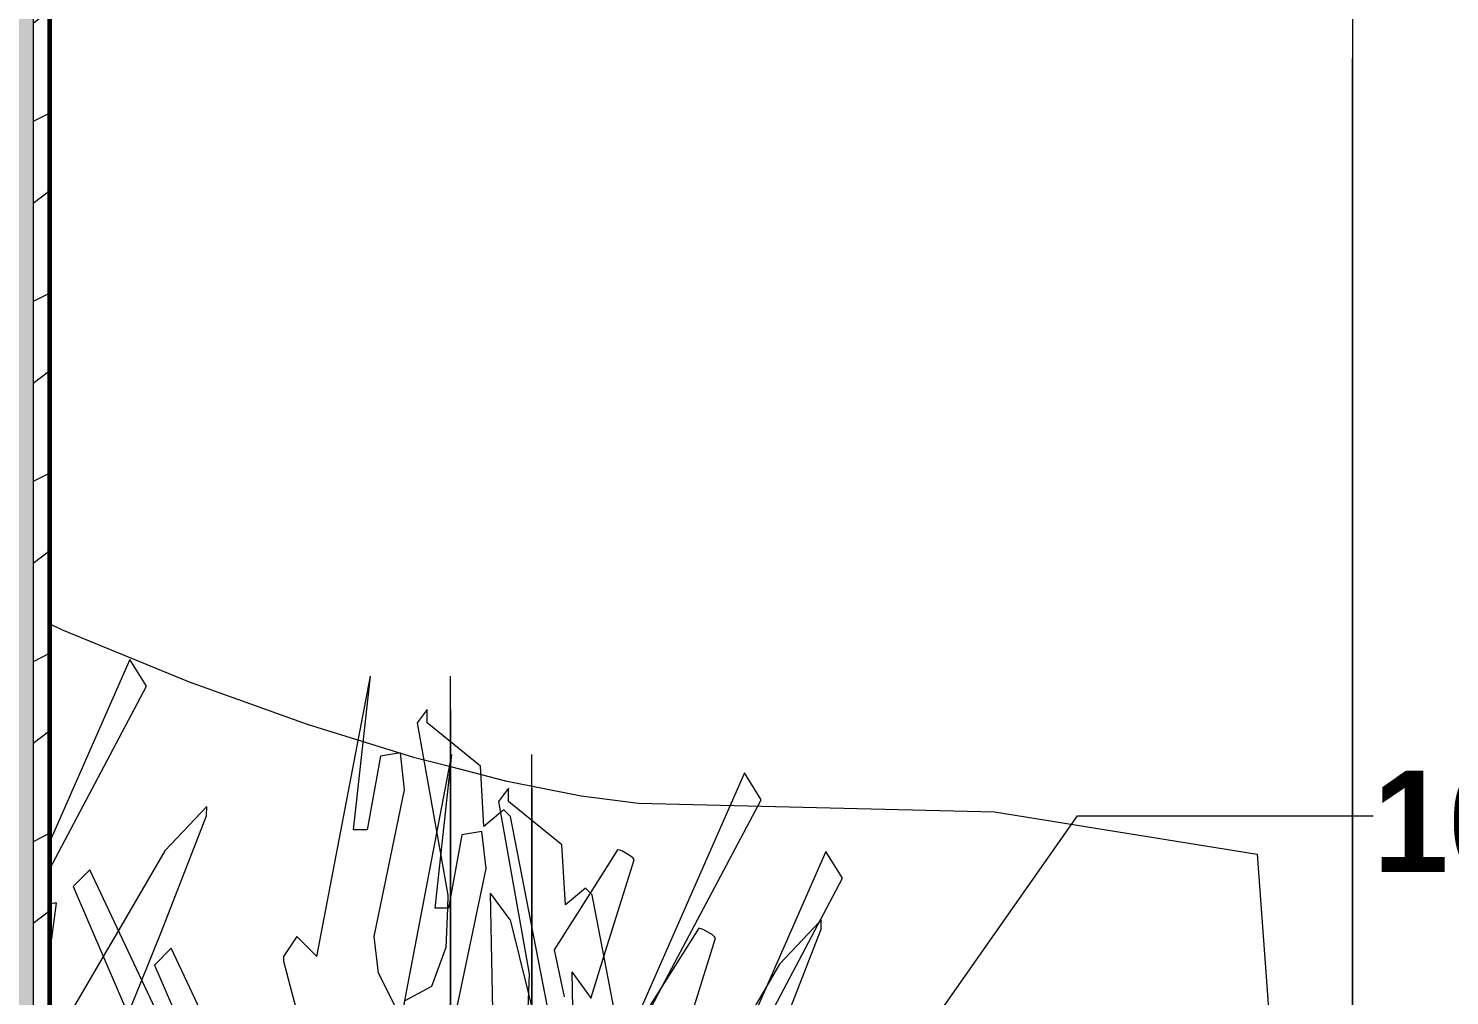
# Model space of a CAD drawing. Header units: inches. Extents: x -9046 to -8234, y -279 to 479.
# Drawn here: x -8398 to -8334.9, y 42.8 to 85.8 of the extents above; entities that cross this region are included whole.
import ezdxf

# ---------------------------------------------------------------- set-up
doc = ezdxf.new("R2010")
doc.units = ezdxf.units.IN
doc.header["$MEASUREMENT"] = 0
for name, color, linetype, lineweight in [('A-DETL-GENF', 92, 'Continuous', 9), ('A-WALL', 113, 'Continuous', 18), ('A-WALL-PATT-1', 111, 'Continuous', 9), ('G-ANNO-TEXT', 231, 'Continuous', 9), ('I-WALL', 2, 'Continuous', 18), ('I-WALL-1', 2, 'Continuous', 60)]:
    doc.layers.add(name, color=color, linetype=linetype, lineweight=lineweight)
doc.styles.add('Century Gothic_B', font='GOTHICB.TTF', dxfattribs={"height": 4.5})

# ---------------------------------------------------------------- blocks, each defined once
blk = doc.blocks.new('american beech 26158 - american beech 26158-1770223-BUILDING SECTION - EAST_WEST - LOOKING SOUTH')
at = {"layer": 'A-DETL-GENF'}
for p, q in [((-8339.242, 87.101), (-8339.242, 83.837)), ((-8339.242, 83.339), (-8339.242, 84.432)), ((-8339.242, 83.837), (-8339.242, 81.021)), ((-8339.242, 80.711), (-8339.242, 83.339)), ((-8339.242, 81.021), (-8339.242, 78.6)), ((-8339.242, 79.313), (-8339.242, 80.711)), ((-8339.242, 78.719), (-8339.242, 79.313)), ((-8339.242, 78.499), (-8339.242, 78.719)), ((-8339.242, 78.6), (-8339.242, 76.521)), ((-8339.242, 78.227), (-8339.242, 78.499)), ((-8339.242, 77.475), (-8339.242, 78.227)), ((-8339.242, 75.814), (-8339.242, 77.475)), ((-8339.242, 76.521), (-8339.242, 74.732)), ((-8339.242, 73.75), (-8339.242, 75.814)), ((-8339.242, 74.732), (-8339.242, 73.18)), ((-8339.242, 72.023), (-8339.242, 73.75)), ((-8339.242, 73.18), (-8339.242, 72.115)), ((-8339.242, 72.115), (-8339.242, 71.616)), ((-8339.242, 70.552), (-8339.242, 72.023)), ((-8339.242, 71.616), (-8339.242, 71.373)), ((-8339.242, 71.373), (-8339.242, 71.078)), ((-8339.242, 71.078), (-8339.242, 70.421)), ((-8339.242, 69.258), (-8339.242, 70.552)), ((-8339.242, 70.421), (-8339.242, 69.093)), ((-8339.242, 68.064), (-8339.242, 69.258)), ((-8339.242, 69.093), (-8339.242, 66.784)), ((-8339.242, 66.889), (-8339.242, 68.064)), ((-8339.242, 65.655), (-8339.242, 66.889)), ((-8339.242, 66.784), (-8339.242, 64.347)), ((-8339.242, 57.001), (-8339.242, 65.655)), ((-8339.242, 64.347), (-8339.242, 62.681)), ((-8339.242, 62.681), (-8339.242, 61.541)), ((-8339.242, 61.541), (-8339.242, 60.684)), ((-8339.242, 60.684), (-8339.242, 59.867)), ((-8397.069, 59.321), (-8396.552, 59.078)), ((-8339.242, 59.867), (-8339.242, 58.846)), ((-8396.552, 59.078), (-8390.885, 56.744)), ((-8339.242, 58.846), (-8339.242, 57.377)), ((-8339.242, 57.377), (-8339.242, 55.876)), ((-8339.242, 55.116), (-8339.242, 57.001)), ((-8390.885, 56.744), (-8385.645, 54.863)), ((-8339.242, 55.876), (-8339.242, 54.817)), ((-8339.242, 53.903), (-8339.242, 55.116)), ((-8385.645, 54.863), (-8380.933, 53.411)), ((-8339.242, 54.817), (-8339.242, 54.04)), ((-8339.242, 54.04), (-8339.242, 53.389)), ((-8339.242, 53.991), (-8339.242, 53.526)), ((-8339.242, 48.347), (-8339.242, 53.991)), ((-8339.242, 53.249), (-8339.242, 53.903)), ((-8380.933, 53.411), (-8379.329, 52.999)), ((-8379.329, 52.999), (-8379.288, 52.988)), ((-8339.242, 53.526), (-8339.242, 53.172)), ((-8339.242, 53.389), (-8339.242, 52.704)), ((-8339.242, 53.043), (-8339.242, 53.249)), ((-8339.242, 53.172), (-8339.242, 53.043)), ((-8379.288, 52.988), (-8376.846, 52.36)), ((-8339.242, 52.704), (-8339.242, 51.829)), ((-8376.846, 52.36), (-8373.482, 51.684)), ((-8339.242, 51.829), (-8339.242, 50.604)), ((-8373.482, 51.684), (-8370.942, 51.357)), ((-8370.942, 51.357), (-8355.139, 50.981)), ((-8355.139, 50.981), (-8343.475, 49.1)), ((-8339.242, 50.604), (-8339.242, 49.431)), ((-8339.242, 49.431), (-8339.242, 48.724)), ((-8343.475, 49.1), (-8342.722, 38.941)), ((-8339.242, 48.724), (-8339.242, 48.353)), ((-8339.242, 48.353), (-8339.242, 48.187)), ((-8339.242, 39.693), (-8339.242, 48.347)), ((-8339.242, 48.187), (-8339.242, 48.092)), ((-8339.242, 48.092), (-8339.242, 47.939)), ((-8339.242, 47.939), (-8339.242, 47.594)), ((-8339.242, 47.594), (-8339.242, 47.045)), ((-8339.242, 47.045), (-8339.242, 46.377)), ((-8339.242, 46.377), (-8339.242, 45.61)), ((-8339.242, 45.61), (-8339.242, 44.764)), ((-8339.242, 44.764), (-8339.242, 43.859)), ((-8339.242, 43.859), (-8339.242, 42.915)), ((-8339.242, 42.915), (-8339.242, 41.95))]:
    blk.add_line(p, q, dxfattribs=at)
blk = doc.blocks.new('lupin 26755 - lupin 26755-1770228-BUILDING SECTION - EAST_WEST - LOOKING SOUTH')
at = {"layer": 'A-DETL-GENF'}
for p, q in [((-8385.216, 44.545), (-8382.843, 57.002)), ((-8383.585, 50.181), (-8382.843, 57.002)), ((-8379.284, 53.234), (-8379.284, 57.002)), ((-8379.284, 53.234), (-8379.284, 57.002)), ((-8380.322, 55.519), (-8380.767, 54.926)), ((-8380.767, 54.926), (-8379.894, 50.031)), ((-8380.322, 54.926), (-8380.322, 55.519)), ((-8377.95, 52.998), (-8380.322, 54.926)), ((-8379.284, 54.926), (-8379.284, 55.519)), ((-8379.284, 55.519), (-8379.284, 54.926)), ((-8379.284, 54.083), (-8379.284, 54.926)), ((-8379.284, 54.926), (-8379.284, 53.234)), ((-8379.284, 53.234), (-8379.284, 54.083)), ((-8382.398, 53.443), (-8382.992, 50.181)), ((-8381.509, 53.592), (-8382.398, 53.443)), ((-8381.321, 51.946), (-8381.509, 53.592)), ((-8379.284, 53.234), (-8379.284, 53.592)), ((-8379.284, 53.592), (-8379.284, 53.443)), ((-8379.284, 53.443), (-8379.284, 53.234)), ((-8379.284, 53.021), (-8379.284, 53.234)), ((-8379.284, 53.021), (-8379.284, 53.234)), ((-8379.284, 53.234), (-8379.284, 53.021)), ((-8379.284, 53.021), (-8379.284, 53.234)), ((-8379.284, 53.234), (-8379.284, 53.021)), ((-8379.284, 53.021), (-8379.284, 53.234)), ((-8379.284, 52.998), (-8379.284, 53.021)), ((-8379.284, 47.214), (-8379.284, 53.021)), ((-8379.284, 53.021), (-8379.284, 47.27)), ((-8379.284, 51.946), (-8379.284, 53.021)), ((-8379.284, 53.021), (-8379.284, 50.181)), ((-8379.284, 50.181), (-8379.284, 53.021)), ((-8377.801, 50.329), (-8377.95, 52.998)), ((-8379.284, 50.329), (-8379.284, 52.987)), ((-8379.284, 52.702), (-8379.284, 47.214)), ((-8379.284, 51.515), (-8379.284, 52.702)), ((-8366.234, 52.702), (-8371.663, 40.351)), ((-8365.493, 51.515), (-8366.234, 52.702)), ((-8382.674, 45.444), (-8381.321, 51.946)), ((-8379.284, 47.214), (-8379.284, 51.946)), ((-8379.284, 47.214), (-8379.284, 51.515)), ((-8369.838, 43.308), (-8365.493, 51.515)), ((-8379.284, 51.071), (-8379.284, 50.329)), ((-8379.284, 50.774), (-8379.284, 51.071)), ((-8379.284, 47.214), (-8379.284, 50.774)), ((-8377.065, 50.942), (-8377.801, 50.329)), ((-8376.914, 51.068), (-8377.065, 50.942)), ((-8376.615, 50.774), (-8376.911, 51.071)), ((-8374.984, 42.321), (-8376.615, 50.774)), ((-8382.992, 50.181), (-8383.585, 50.181)), ((-8379.894, 50.031), (-8379.717, 49.039)), ((-8379.284, 49.291), (-8379.284, 47.214)), ((-8379.284, 49.274), (-8379.284, 49.291)), ((-8379.284, 49.229), (-8379.284, 49.274)), ((-8379.284, 48.999), (-8379.284, 49.229)), ((-8371.869, 49.291), (-8373.085, 47.371)), ((-8371.769, 49.274), (-8371.869, 49.291)), ((-8371.645, 49.229), (-8371.769, 49.274)), ((-8371.262, 48.999), (-8371.645, 49.229)), ((-8379.717, 49.039), (-8379.402, 47.27)), ((-8379.284, 48.917), (-8379.284, 48.999)), ((-8379.284, 48.846), (-8379.284, 48.917)), ((-8379.284, 47.214), (-8379.284, 48.846)), ((-8372.474, 44.552), (-8371.128, 48.846)), ((-8371.174, 48.917), (-8371.262, 48.999)), ((-8371.128, 48.846), (-8371.174, 48.917)), ((-8395.3, 48.401), (-8396.042, 47.66)), ((-8391.936, 41.274), (-8395.3, 48.401)), ((-8379.284, 47.214), (-8379.284, 48.401)), ((-8379.284, 48.401), (-8379.284, 47.66)), ((-8396.042, 47.66), (-8392.963, 40.516)), ((-8379.284, 47.66), (-8379.284, 47.214)), ((-8379.284, 47.214), (-8379.284, 47.363)), ((-8379.284, 47.214), (-8379.284, 47.363)), ((-8376.634, 46.176), (-8377.505, 47.363)), ((-8377.352, 39.281), (-8377.505, 47.363)), ((-8373.085, 47.371), (-8374.687, 44.842)), ((-8379.424, 46.695), (-8379.49, 44.951)), ((-8379.402, 47.27), (-8379.424, 46.695)), ((-8379.284, 47.27), (-8379.284, 47.214)), ((-8379.284, 41.431), (-8379.284, 47.214)), ((-8379.284, 47.214), (-8379.284, 39.207)), ((-8379.284, 41.679), (-8379.284, 47.214)), ((-8379.284, 47.214), (-8379.284, 44.842)), ((-8379.284, 42.321), (-8379.284, 47.214)), ((-8379.284, 46.176), (-8379.284, 47.214)), ((-8379.284, 36.606), (-8379.284, 47.214)), ((-8379.284, 45.465), (-8379.284, 47.214)), ((-8379.284, 47.214), (-8379.284, 44.951)), ((-8379.284, 47.214), (-8379.284, 36.606)), ((-8379.284, 36.606), (-8379.284, 47.214)), ((-8379.284, 44.545), (-8379.284, 47.214)), ((-8379.284, 45.766), (-8379.284, 46.177)), ((-8379.284, 46.177), (-8379.284, 44.205)), ((-8379.284, 46.176), (-8379.284, 41.581)), ((-8376.634, 46.176), (-8375.823, 42.889)), ((-8362.908, 46.087), (-8364.683, 44.205)), ((-8362.823, 46.177), (-8362.908, 46.087)), ((-8362.836, 45.766), (-8362.823, 46.177)), ((-8386.106, 45.435), (-8386.699, 44.545)), ((-8385.216, 44.545), (-8386.106, 45.435)), ((-8382.482, 43.814), (-8382.674, 45.444)), ((-8379.284, 40.544), (-8379.284, 45.766)), ((-8379.284, 43.814), (-8379.284, 45.444)), ((-8379.284, 45.435), (-8379.284, 44.545)), ((-8379.284, 44.545), (-8379.284, 45.435)), ((-8364.203, 42.227), (-8362.836, 45.766)), ((-8379.49, 44.951), (-8380.129, 43.224)), ((-8379.284, 44.951), (-8379.284, 43.224)), ((-8379.284, 44.842), (-8379.284, 42.766)), ((-8374.687, 44.842), (-8374.242, 42.766)), ((-8386.699, 44.545), (-8386.706, 44.352)), ((-8386.706, 44.352), (-8385.913, 41.349)), ((-8379.284, 44.545), (-8379.284, 44.352)), ((-8379.284, 44.352), (-8379.284, 40.393)), ((-8379.284, 44.205), (-8379.284, 37.271)), ((-8373.046, 42.725), (-8372.474, 44.552)), ((-8364.683, 44.205), (-8365.255, 43.224)), ((-8381.657, 42.173), (-8382.482, 43.814)), ((-8379.284, 42.173), (-8379.284, 43.814)), ((-8380.129, 43.224), (-8381.314, 42.576)), ((-8379.284, 43.224), (-8379.284, 42.469)), ((-8370.831, 41.431), (-8369.838, 43.308)), ((-8365.255, 43.224), (-8365.879, 42.154)), ((-8375.823, 42.889), (-8375.5, 41.581))]:
    blk.add_line(p, q, dxfattribs=at)
blk = doc.blocks.new('lupin 26755 - lupin 26755-V17-BUILDING SECTION - EAST_WEST - LOOKING SOUTH')
at = {"layer": 'A-DETL-GENF'}
for p, q in [((-8381.603, 41.059), (-8379.23, 53.516)), ((-8379.972, 46.695), (-8379.23, 53.516)), ((-8375.671, 41.059), (-8375.671, 53.516)), ((-8375.671, 46.695), (-8375.671, 53.516)), ((-8376.709, 52.033), (-8377.154, 51.44)), ((-8376.709, 51.44), (-8376.709, 52.033)), ((-8375.671, 51.44), (-8375.671, 52.033)), ((-8375.671, 52.033), (-8375.671, 51.44)), ((-8377.154, 51.44), (-8375.789, 43.784)), ((-8374.337, 49.512), (-8376.709, 51.44)), ((-8375.671, 50.597), (-8375.671, 51.44)), ((-8375.671, 51.44), (-8375.671, 43.784)), ((-8375.671, 49.512), (-8375.671, 50.597)), ((-8378.786, 49.957), (-8379.379, 46.695)), ((-8377.896, 50.105), (-8378.786, 49.957)), ((-8377.708, 48.459), (-8377.896, 50.105)), ((-8375.671, 48.459), (-8375.671, 50.105)), ((-8375.671, 50.105), (-8375.671, 49.957)), ((-8375.671, 49.957), (-8375.671, 46.695)), ((-8375.671, 46.843), (-8375.671, 49.512)), ((-8375.671, 49.216), (-8375.671, 36.226)), ((-8375.671, 48.029), (-8375.671, 49.216)), ((-8374.188, 46.843), (-8374.337, 49.512)), ((-8362.621, 49.216), (-8365.707, 42.196)), ((-8361.88, 48.029), (-8362.621, 49.216)), ((-8379.061, 41.957), (-8377.708, 48.459)), ((-8375.671, 41.957), (-8375.671, 48.459)), ((-8375.671, 37.945), (-8375.671, 48.029)), ((-8364.907, 42.31), (-8361.88, 48.029)), ((-8375.671, 47.584), (-8375.671, 46.843)), ((-8375.671, 47.288), (-8375.671, 47.584)), ((-8373.298, 47.584), (-8374.188, 46.843)), ((-8373.002, 47.288), (-8373.298, 47.584)), ((-8379.379, 46.695), (-8379.972, 46.695)), ((-8375.671, 38.835), (-8375.671, 47.288)), ((-8371.395, 38.961), (-8373.002, 47.288)), ((-8375.671, 45.805), (-8375.671, 41.356)), ((-8375.671, 45.788), (-8375.671, 45.805)), ((-8375.671, 45.743), (-8375.671, 45.788)), ((-8375.671, 45.513), (-8375.671, 45.743)), ((-8375.671, 45.431), (-8375.671, 45.513)), ((-8375.671, 45.36), (-8375.671, 45.431)), ((-8368.256, 45.805), (-8371.074, 41.356)), ((-8368.156, 45.788), (-8368.256, 45.805)), ((-8368.032, 45.742), (-8368.156, 45.788)), ((-8367.649, 45.513), (-8368.032, 45.742)), ((-8367.561, 45.431), (-8367.649, 45.513)), ((-8367.515, 45.36), (-8367.561, 45.431)), ((-8391.687, 44.915), (-8392.429, 44.173)), ((-8388.916, 39.043), (-8391.687, 44.915)), ((-8375.671, 38.193), (-8375.671, 45.36)), ((-8375.671, 36.226), (-8375.671, 44.915)), ((-8375.671, 44.915), (-8375.671, 44.173)), ((-8369.761, 38.193), (-8367.515, 45.36)), ((-8392.429, 44.173), (-8389.968, 38.462)), ((-8375.671, 44.173), (-8375.671, 36.226)), ((-8375.789, 43.784), (-8375.877, 41.464)), ((-8375.671, 36.226), (-8375.671, 43.877)), ((-8375.671, 42.69), (-8375.671, 43.877)), ((-8375.671, 43.784), (-8375.671, 41.464)), ((-8373.021, 42.69), (-8373.892, 43.877)), ((-8373.774, 37.617), (-8373.892, 43.877))]:
    blk.add_line(p, q, dxfattribs=at)
blk = doc.blocks.new('lupin 26755 - lupin 26755-V18-BUILDING SECTION - EAST_WEST - LOOKING SOUTH')
at = {"layer": 'A-DETL-GENF'}
for p, q in [((-8393.519, 57.742), (-8397.069, 49.665)), ((-8392.778, 56.556), (-8393.519, 57.742)), ((-8397.069, 48.449), (-8392.778, 56.556)), ((-8390.108, 51.217), (-8391.968, 49.245)), ((-8390.122, 50.806), (-8390.108, 51.217)), ((-8392.139, 45.584), (-8390.122, 50.806)), ((-8391.968, 49.245), (-8394.03, 45.71)), ((-8397.069, 44.704), (-8396.782, 46.916)), ((-8397.029, 46.884), (-8397.069, 46.873)), ((-8396.869, 46.917), (-8397.029, 46.884)), ((-8396.782, 46.916), (-8396.869, 46.917)), ((-8394.03, 45.71), (-8394.704, 44.554)), ((-8392.989, 43.503), (-8392.139, 45.584)), ((-8394.704, 44.554), (-8396.012, 42.312)), ((-8393.603, 42), (-8392.989, 43.503)), ((-8396.012, 42.312), (-8396.261, 41.367)), ((-8393.874, 41.336), (-8393.603, 42)), ((-8396.339, 41.071), (-8396.693, 39.731)), ((-8396.278, 41.305), (-8396.339, 41.071)), ((-8396.261, 41.367), (-8396.278, 41.305)), ((-8395.019, 38.533), (-8393.874, 41.336)), ((-8396.696, 39.719), (-8397.069, 38.304)), ((-8395.24, 37.992), (-8395.023, 38.525)), ((-8396.682, 34.463), (-8395.24, 37.992)), ((-8397.069, 33.514), (-8396.682, 34.463)), ((-8390.092, 28.722), (-8390.793, 28.183)), ((-8390.572, 28.066), (-8389.968, 28.55)), ((-8389.96, 28.824), (-8390.092, 28.722)), ((-8389.968, 28.55), (-8389.812, 28.676)), ((-8389.812, 28.676), (-8389.96, 28.824)), ((-8391.189, 27.879), (-8392.132, 27.153)), ((-8390.908, 28.095), (-8391.183, 27.883)), ((-8390.793, 28.183), (-8390.908, 28.095)), ((-8390.855, 27.738), (-8390.646, 27.98)), ((-8390.631, 27.997), (-8390.572, 28.066)), ((-8392.132, 27.153), (-8392.447, 26.911)), ((-8391.971, 26.438), (-8390.855, 27.738)), ((-8392.853, 26.599), (-8397.069, 23.355)), ((-8392.447, 26.911), (-8392.853, 26.599)), ((-8392.75, 25.532), (-8392.373, 25.971)), ((-8392.373, 25.971), (-8392.127, 26.257)), ((-8392.127, 26.257), (-8391.971, 26.438)), ((-8392.831, 25.199), (-8392.75, 25.532)), ((-8396.189, 23.04), (-8392.63, 25.116)), ((-8392.63, 25.116), (-8392.831, 25.199)), ((-8395.299, 22.595), (-8396.189, 23.04)), ((-8397.069, 21.97), (-8395.299, 22.595)), ((-8396.868, 17.224), (-8397.069, 17.812)), ((-8396.761, 16.912), (-8396.868, 17.224)), ((-8396.742, 16.856), (-8396.761, 16.912)), ((-8396.471, 16.062), (-8396.742, 16.856)), ((-8397.069, 16.061), (-8396.471, 16.062)), ((-8395.191, 16.043), (-8397.069, 16.043)), ((-8395.759, 16.043), (-8397.069, 16.043)), ((-8395.191, 16.043), (-8395.759, 16.043)), ((-8393.538, 16.043), (-8395.191, 16.043)), ((-8394.142, 16.043), (-8395.191, 16.043)), ((-8393.538, 16.043), (-8394.123, 16.043)), ((-8392.713, 16.043), (-8393.538, 16.043)), ((-8393.08, 16.043), (-8393.538, 16.043)), ((-8392.713, 16.043), (-8393.08, 16.043))]:
    blk.add_line(p, q, dxfattribs=at)

msp = doc.modelspace()

# ---------------------------------------------------------------- hatches: boundary and pattern name
at = {"layer": 'A-WALL-PATT-1'}
h = msp.add_hatch(dxfattribs=at)
h.set_pattern_fill('FP_12', color=256, style=0, pattern_type=2)
h.set_pattern_definition([(216.87, (-8595.842, 135.343), (23.989771, 15.993643), [3.998, -35.986]), (206.565, (-8591.043, 132.944), (-7.99708, -7.99662), [8.941, -8.941]), (198.435, (-8591.043, 128.945), (-15.993845, -7.997098), [5.058, -20.23])])
h.paths.add_polyline_path([(-8397.06938, 4.25), (-8397.06938, 258.91076), (-8397.81938, 258.91076), (-8397.81938, 4.25)], flags=0)
at = {"layer": 'I-WALL'}
msp.add_hatch(color=256, dxfattribs=at).paths.add_polyline_path([(-8398.14364, 4.25), (-8397.81938, 4.25), (-8397.82281, 244.68476), (-8398.56938, 244.68476), (-8398.56938, 4.25), (-8398.24198, 4.25)], flags=0)

# ---------------------------------------------------------------- linework, layer by layer
at = {"layer": 'A-WALL'}
msp.add_line((-8397.81938, 258.91076), (-8397.81938, 4.25), dxfattribs=at)
at = {"layer": 'G-ANNO-TEXT'}
for p, q in [((-8402.99212, -22.60766), (-8351.45254, 50.80223)), ((-8351.45254, 50.80223), (-8338.32776, 50.80223))]:
    msp.add_line(p, q, dxfattribs=at)
at = {"layer": 'I-WALL-1'}
msp.add_line((-8397.06938, 4.25), (-8397.06938, 258.91076), dxfattribs=at)

# ---------------------------------------------------------------- block references
at = {"layer": 'A-DETL-GENF'}
for name in ['american beech 26158 - american beech 26158-1770223-BUILDING SECTION - EAST_WEST - LOOKING SOUTH', 'lupin 26755 - lupin 26755-V18-BUILDING SECTION - EAST_WEST - LOOKING SOUTH', 'lupin 26755 - lupin 26755-1770228-BUILDING SECTION - EAST_WEST - LOOKING SOUTH', 'lupin 26755 - lupin 26755-V17-BUILDING SECTION - EAST_WEST - LOOKING SOUTH']:
    msp.add_blockref(name, (0, 0), dxfattribs=at)

# ---------------------------------------------------------------- texts
at = {"layer": 'G-ANNO-TEXT', "insert": (-8338.32776, 52.80342), "char_height": 4.5, "width": 105.747, "attachment_point": 1, "style": 'Century Gothic_B'}
msp.add_mtext('10" CONCRETE FOUNDATION', dxfattribs=at)

doc.saveas('drawing.dxf')
